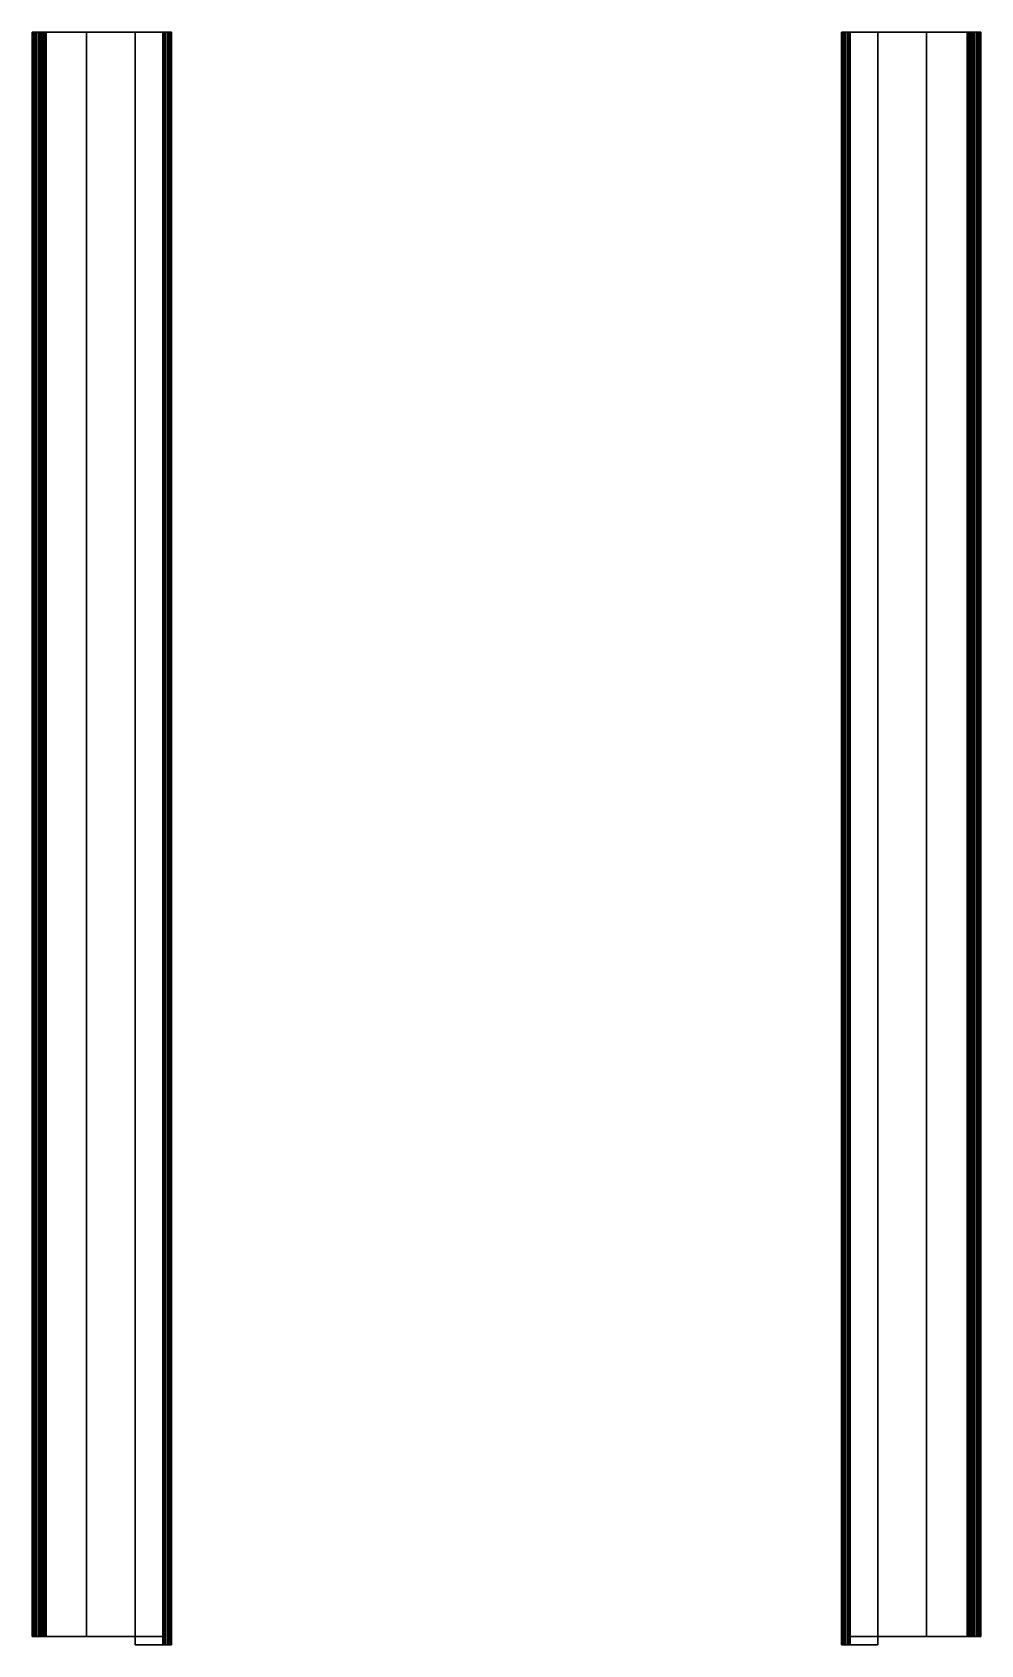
# Model space of a CAD drawing. Header units: inches. Extents: x 0 to 227, y 0 to 386.
import ezdxf

# ---------------------------------------------------------------- set-up
doc = ezdxf.new("R2010")
doc.units = ezdxf.units.IN
doc.header["$MEASUREMENT"] = 0
doc.layers.add('ACESSORIOS', color=252, linetype='CONTINUOUS')

msp = doc.modelspace()

# ---------------------------------------------------------------- linework, layer by layer
at = {"layer": 'ACESSORIOS'}
for points in [[(0, 386, 4.49), (0, 386, 12.91), (0, 2, 12.91), (0, 2, 4.49)], [(0, 2, 44.3), (0, 2, 41.09), (0, 386, 41.09), (0, 386, 44.3)], [(1.48, 386, 44.3), (0, 386, 44.3), (0, 2, 44.3), (1.48, 2, 44.3)], [(1.48, 386, 44.3), (1.48, 2, 44.3), (0, 2, 44.3), (0, 386, 44.3)], [(1.48, 386, 4.49), (0, 386, 4.49), (0, 386, 12.91), (1.48, 386, 12.91)], [(0, 386, 41.09), (0, 386, 44.3), (1.48, 386, 44.3), (1.48, 386, 41.09)], [(1, 2, 15), (1, 386, 15), (1, 386, 39), (1, 2, 39)], [(1, 386, 15), (1, 386, 39), (2.48, 386, 39), (2.48, 386, 15)], [(1.48, 386, 4.49), (1.48, 386, 12.91), (1.48, 2, 12.91), (1.48, 2, 4.49)], [(1.48, 2, 44.3), (1.48, 2, 41.09), (1.48, 386, 41.09), (1.48, 386, 44.3)], [(2.48, 2, 15), (2.48, 386, 15), (2.48, 386, 39), (2.48, 2, 39)], [(31.21, 386, 2.98), (2.99, 386, 2.99), (2.99, 2, 2.99), (31.21, 2, 2.98)], [(31.21, 386, 1.5), (2.99, 386, 1.5), (2.99, 2, 1.5), (31.21, 2, 1.5)], [(31.21, 386, 2.98), (31.21, 386, 1.5), (2.99, 386, 1.5), (2.99, 386, 2.99)], [(12.99, 386), (3.29, 386), (3.29, 2), (12.99, 2)], [(3.29, 386, 1.5), (12.99, 386, 1.5), (12.99, 386), (3.29, 386)], [(3.29, 2), (3.29, 386), (3.29, 386, 1.5), (3.29, 2, 1.5)], [(12.99, 386, 1.5), (3.29, 386, 1.5), (3.29, 2, 1.5), (12.99, 2, 1.5)], [(12.99, 2), (12.99, 386), (12.99, 386, 1.5), (12.99, 2, 1.5)], [(31.21, 0, 16.5), (31.21, 386, 16.5), (24.6, 386, 16.5), (24.6, 0, 16.5)], [(31.21, 0, 15.02), (31.21, 386, 15.01), (24.6, 386, 15.01), (24.6, 0, 15.01)], [(24.6, 0, 15.01), (24.6, 0, 16.5), (24.6, 386, 16.5), (24.6, 386, 15.01)], [(24.6, 386, 15.01), (24.6, 386, 16.5), (31.21, 386, 16.5), (31.21, 386, 15.02)], [(31.81, 0, 14.41), (31.81, 0, 3.59), (31.81, 386, 3.59), (31.81, 386, 14.41)], [(31.81, 386, 14.41), (33.3, 386, 14.41), (33.3, 386, 3.59), (31.81, 386, 3.59)], [(33.3, 0, 14.41), (33.3, 0, 3.59), (33.3, 386, 3.59), (33.3, 386, 14.41)], [(193.62, 0, 14.41), (193.62, 0, 3.59), (193.62, 386, 3.59), (193.62, 386, 14.41)], [(195.11, 386, 14.41), (193.62, 386, 14.41), (193.62, 386, 3.59), (195.11, 386, 3.59)], [(195.11, 0, 14.41), (195.11, 0, 3.59), (195.12, 386, 3.59), (195.12, 386, 14.41)], [(195.71, 0, 16.5), (195.71, 386, 16.5), (202.32, 386, 16.5), (202.32, 0, 16.5)], [(195.71, 0, 15.02), (195.71, 386, 15.01), (202.32, 386, 15.01), (202.32, 0, 15.01)], [(195.71, 386, 2.98), (223.94, 386, 2.99), (223.94, 2, 2.99), (195.71, 2, 2.98)], [(195.71, 386, 1.5), (223.94, 386, 1.5), (223.94, 2, 1.5), (195.71, 2, 1.5)], [(202.32, 386, 15.01), (202.32, 386, 16.5), (195.71, 386, 16.5), (195.71, 386, 15.02)], [(195.71, 386, 2.98), (195.71, 386, 1.5), (223.94, 386, 1.5), (223.94, 386, 2.99)], [(202.32, 0, 15.01), (202.32, 0, 16.5), (202.32, 386, 16.5), (202.32, 386, 15.01)], [(213.94, 2), (213.94, 386), (213.94, 386, 1.5), (213.94, 2, 1.5)], [(213.94, 386, 1.5), (223.64, 386, 1.5), (223.64, 386), (213.94, 386)], [(223.64, 386), (213.94, 386), (213.94, 2), (223.64, 2)], [(223.64, 386, 1.5), (213.94, 386, 1.5), (213.94, 2, 1.5), (223.64, 2, 1.5)], [(223.64, 2), (223.64, 386), (223.64, 386, 1.5), (223.64, 2, 1.5)], [(224.44, 2, 15), (224.44, 386, 15), (224.44, 386, 39), (224.44, 2, 39)], [(225.92, 386, 15), (225.92, 386, 39), (224.44, 386, 39), (224.44, 386, 15)], [(225.44, 386, 4.49), (225.44, 386, 12.91), (225.44, 2, 12.91), (225.44, 2, 4.49)], [(225.44, 2, 44.3), (225.44, 2, 41.09), (225.44, 386, 41.09), (225.44, 386, 44.3)], [(225.44, 386, 44.3), (226.92, 386, 44.3), (226.92, 2, 44.3), (225.44, 2, 44.3)], [(225.44, 386, 44.3), (225.44, 2, 44.3), (226.92, 2, 44.3), (226.92, 386, 44.3)], [(225.44, 386, 4.49), (226.92, 386, 4.49), (226.92, 386, 12.91), (225.44, 386, 12.91)], [(226.92, 386, 41.09), (226.92, 386, 44.3), (225.44, 386, 44.3), (225.44, 386, 41.09)], [(225.92, 2, 15), (225.92, 386, 15), (225.92, 386, 39), (225.92, 2, 39)], [(226.92, 386, 4.49), (226.92, 386, 12.91), (226.92, 2, 12.91), (226.92, 2, 4.49)], [(226.92, 2, 44.3), (226.92, 2, 41.09), (226.92, 386, 41.09), (226.92, 386, 44.3)], [(1.48, 2, 4.49), (0, 2, 4.49), (0, 2, 12.91), (1.48, 2, 12.91)], [(0, 2, 41.09), (0, 2, 44.3), (1.48, 2, 44.3), (1.48, 2, 41.09)], [(1, 2, 15), (1, 2, 39), (2.48, 2, 39), (2.48, 2, 15)], [(31.21, 2, 2.98), (31.21, 2, 1.5), (2.99, 2, 1.5), (2.99, 2, 2.99)], [(3.29, 2, 1.5), (12.99, 2, 1.5), (12.99, 2), (3.29, 2)], [(24.6, 0, 15.01), (24.6, 0, 16.5), (31.21, 0, 16.5), (31.21, 0, 15.02)], [(31.21, 0, 2.98), (31.21, 2, 2.98), (31.21, 2, 1.5), (31.21, 0, 1.5)], [(31.81, 0, 14.41), (33.3, 0, 14.41), (33.3, 0, 3.59), (31.81, 0, 3.59)], [(195.11, 0, 14.41), (193.62, 0, 14.41), (193.62, 0, 3.59), (195.11, 0, 3.59)], [(195.71, 2, 2.98), (195.71, 2, 1.5), (223.94, 2, 1.5), (223.94, 2, 2.99)], [(195.71, 2, 1.5), (195.71, 0, 1.5), (195.71, 0, 2.98), (195.71, 2, 2.98)], [(202.32, 0, 15.01), (202.32, 0, 16.5), (195.71, 0, 16.5), (195.71, 0, 15.02)], [(213.94, 2, 1.5), (223.64, 2, 1.5), (223.64, 2), (213.94, 2)], [(225.92, 2, 15), (225.92, 2, 39), (224.44, 2, 39), (224.44, 2, 15)], [(225.44, 2, 4.49), (226.92, 2, 4.49), (226.92, 2, 12.91), (225.44, 2, 12.91)], [(226.92, 2, 41.09), (226.92, 2, 44.3), (225.44, 2, 44.3), (225.44, 2, 41.09)]]:
    msp.add_3dface(points, dxfattribs=at)

# ---------------------------------------------------------------- meshes
mesh = msp.add_polymesh((2, 7), dxfattribs=at)
for k, corner in enumerate([(2.99, 386, 2.99), (2.6, 386, 3.04), (2.24, 386, 3.19), (1.92, 386, 3.42), (1.69, 386, 3.73), (1.54, 386, 4.1), (1.48, 386, 4.49), (2.99, 386, 1.5), (2.21, 386, 1.6), (1.49, 386, 1.9), (0.87, 386, 2.37), (0.4, 386, 2.99), (0.1, 386, 3.71), (0, 386, 4.49)]):
    mesh.set_mesh_vertex(divmod(k, 7), corner)
mesh = msp.add_polymesh((2, 7), dxfattribs=at)
for k, corner in enumerate([(1.48, 386, 12.91), (1.49, 386, 13), (1.51, 386, 13.09), (1.54, 386, 13.17), (1.59, 386, 13.25), (1.64, 386, 13.32), (1.71, 386, 13.38), (0, 386, 12.91), (0.02, 386, 13.22), (0.09, 386, 13.52), (0.2, 386, 13.81), (0.36, 386, 14.08), (0.55, 386, 14.32), (0.78, 386, 14.53)]):
    mesh.set_mesh_vertex(divmod(k, 7), corner)
mesh = msp.add_polymesh((2, 7), dxfattribs=at)
for k, corner in enumerate([(0.78, 386, 39.47), (0.55, 386, 39.68), (0.36, 386, 39.92), (0.2, 386, 40.19), (0.09, 386, 40.48), (0.02, 386, 40.78), (0, 386, 41.09), (1.71, 386, 40.62), (1.64, 386, 40.68), (1.59, 386, 40.75), (1.54, 386, 40.83), (1.51, 386, 40.91), (1.49, 386, 41), (1.48, 386, 41.09)]):
    mesh.set_mesh_vertex(divmod(k, 7), corner)
mesh = msp.add_polymesh((2, 7), dxfattribs=at)
for k, corner in enumerate([(2.99, 2, 1.5), (2.21, 2, 1.6), (1.49, 2, 1.9), (0.87, 2, 2.37), (0.4, 2, 2.99), (0.1, 2, 3.71), (0, 2, 4.49), (2.99, 386, 1.5), (2.21, 386, 1.6), (1.49, 386, 1.9), (0.87, 386, 2.37), (0.4, 386, 2.99), (0.1, 386, 3.71), (0, 386, 4.49)]):
    mesh.set_mesh_vertex(divmod(k, 7), corner)
mesh = msp.add_polymesh((2, 7), dxfattribs=at)
for k, corner in enumerate([(0, 386, 12.91), (0.02, 386, 13.22), (0.09, 386, 13.52), (0.2, 386, 13.81), (0.36, 386, 14.08), (0.55, 386, 14.32), (0.78, 386, 14.53), (0, 2, 12.91), (0.02, 2, 13.22), (0.09, 2, 13.52), (0.2, 2, 13.81), (0.36, 2, 14.08), (0.55, 2, 14.32), (0.78, 2, 14.53)]):
    mesh.set_mesh_vertex(divmod(k, 7), corner)
mesh = msp.add_polymesh((2, 7), dxfattribs=at)
for k, corner in enumerate([(0, 2, 41.09), (0.02, 2, 40.78), (0.09, 2, 40.48), (0.2, 2, 40.19), (0.36, 2, 39.92), (0.55, 2, 39.68), (0.78, 2, 39.47), (0, 386, 41.09), (0.02, 386, 40.78), (0.09, 386, 40.48), (0.2, 386, 40.19), (0.36, 386, 39.92), (0.55, 386, 39.68), (0.78, 386, 39.47)]):
    mesh.set_mesh_vertex(divmod(k, 7), corner)
mesh = msp.add_polymesh((2, 7), dxfattribs=at)
for k, corner in enumerate([(0.78, 386, 14.53), (0.84, 386, 14.59), (0.9, 386, 14.66), (0.94, 386, 14.74), (0.97, 386, 14.82), (0.99, 386, 14.91), (1, 386, 15), (1.71, 386, 13.38), (1.93, 386, 13.59), (2.13, 386, 13.83), (2.28, 386, 14.1), (2.39, 386, 14.39), (2.46, 386, 14.69), (2.48, 386, 15)]):
    mesh.set_mesh_vertex(divmod(k, 7), corner)
mesh = msp.add_polymesh((2, 7), dxfattribs=at)
for k, corner in enumerate([(2.48, 386, 39), (2.46, 386, 39.31), (2.39, 386, 39.61), (2.28, 386, 39.9), (2.13, 386, 40.17), (1.93, 386, 40.41), (1.71, 386, 40.62), (1, 386, 39), (0.99, 386, 39.09), (0.97, 386, 39.18), (0.94, 386, 39.26), (0.9, 386, 39.34), (0.84, 386, 39.41), (0.78, 386, 39.47)]):
    mesh.set_mesh_vertex(divmod(k, 7), corner)
mesh = msp.add_polymesh((2, 7), dxfattribs=at)
for k, corner in enumerate([(1, 2, 15), (0.99, 2, 14.91), (0.97, 2, 14.82), (0.94, 2, 14.74), (0.9, 2, 14.66), (0.84, 2, 14.59), (0.78, 2, 14.53), (1, 386, 15), (0.99, 386, 14.91), (0.97, 386, 14.82), (0.94, 386, 14.74), (0.9, 386, 14.66), (0.84, 386, 14.59), (0.78, 386, 14.53)]):
    mesh.set_mesh_vertex(divmod(k, 7), corner)
mesh = msp.add_polymesh((2, 7), dxfattribs=at)
for k, corner in enumerate([(0.78, 386, 39.47), (0.84, 386, 39.41), (0.9, 386, 39.34), (0.94, 386, 39.26), (0.97, 386, 39.18), (0.99, 386, 39.09), (1, 386, 39), (0.78, 2, 39.47), (0.84, 2, 39.41), (0.9, 2, 39.34), (0.94, 2, 39.26), (0.97, 2, 39.18), (0.99, 2, 39.09), (1, 2, 39)]):
    mesh.set_mesh_vertex(divmod(k, 7), corner)
mesh = msp.add_polymesh((2, 7), dxfattribs=at)
for k, corner in enumerate([(2.99, 386, 2.99), (2.6, 386, 3.04), (2.24, 386, 3.19), (1.92, 386, 3.42), (1.69, 386, 3.73), (1.54, 386, 4.1), (1.48, 386, 4.49), (2.99, 2, 2.99), (2.6, 2, 3.04), (2.24, 2, 3.19), (1.92, 2, 3.42), (1.69, 2, 3.73), (1.54, 2, 4.1), (1.48, 2, 4.49)]):
    mesh.set_mesh_vertex(divmod(k, 7), corner)
mesh = msp.add_polymesh((2, 7), dxfattribs=at)
for k, corner in enumerate([(1.48, 2, 41.09), (1.49, 2, 41), (1.51, 2, 40.91), (1.54, 2, 40.83), (1.59, 2, 40.75), (1.64, 2, 40.68), (1.71, 2, 40.62), (1.48, 386, 41.09), (1.49, 386, 41), (1.51, 386, 40.91), (1.54, 386, 40.83), (1.59, 386, 40.75), (1.64, 386, 40.68), (1.71, 386, 40.62)]):
    mesh.set_mesh_vertex(divmod(k, 7), corner)
mesh = msp.add_polymesh((2, 7), dxfattribs=at)
for k, corner in enumerate([(1.71, 2, 13.38), (1.64, 2, 13.32), (1.59, 2, 13.25), (1.54, 2, 13.17), (1.51, 2, 13.09), (1.49, 2, 13), (1.48, 2, 12.91), (1.71, 386, 13.38), (1.64, 386, 13.32), (1.59, 386, 13.25), (1.54, 386, 13.17), (1.51, 386, 13.09), (1.49, 386, 13), (1.48, 386, 12.91)]):
    mesh.set_mesh_vertex(divmod(k, 7), corner)
mesh = msp.add_polymesh((2, 7), dxfattribs=at)
for k, corner in enumerate([(2.48, 386, 15), (2.46, 386, 14.69), (2.39, 386, 14.39), (2.28, 386, 14.1), (2.13, 386, 13.83), (1.93, 386, 13.59), (1.71, 386, 13.38), (2.48, 2, 15), (2.46, 2, 14.69), (2.39, 2, 14.39), (2.28, 2, 14.1), (2.13, 2, 13.83), (1.93, 2, 13.59), (1.71, 2, 13.38)]):
    mesh.set_mesh_vertex(divmod(k, 7), corner)
mesh = msp.add_polymesh((2, 7), dxfattribs=at)
for k, corner in enumerate([(1.71, 386, 40.62), (1.93, 386, 40.41), (2.13, 386, 40.17), (2.28, 386, 39.9), (2.39, 386, 39.61), (2.46, 386, 39.31), (2.48, 386, 39), (1.71, 2, 40.62), (1.93, 2, 40.41), (2.13, 2, 40.17), (2.28, 2, 39.9), (2.39, 2, 39.61), (2.46, 2, 39.31), (2.48, 2, 39)]):
    mesh.set_mesh_vertex(divmod(k, 7), corner)
mesh = msp.add_polymesh((2, 7), dxfattribs=at)
for k, corner in enumerate([(31.21, 0, 16.5), (31.75, 0, 16.43), (32.26, 0, 16.22), (32.69, 0, 15.89), (33.02, 0, 15.46), (33.23, 0, 14.95), (33.3, 0, 14.41), (31.21, 386, 16.5), (31.75, 386, 16.43), (32.26, 386, 16.22), (32.69, 386, 15.89), (33.02, 386, 15.46), (33.23, 386, 14.95), (33.3, 386, 14.41)]):
    mesh.set_mesh_vertex(divmod(k, 7), corner)
mesh = msp.add_polymesh((2, 7), dxfattribs=at)
for k, corner in enumerate([(31.21, 386, 15.02), (31.37, 386, 14.99), (31.51, 386, 14.93), (31.64, 386, 14.84), (31.73, 386, 14.71), (31.79, 386, 14.57), (31.81, 386, 14.41), (31.21, 0, 15.02), (31.37, 0, 14.99), (31.51, 0, 14.93), (31.64, 0, 14.84), (31.73, 0, 14.71), (31.79, 0, 14.57), (31.81, 0, 14.41)]):
    mesh.set_mesh_vertex(divmod(k, 7), corner)
mesh = msp.add_polymesh((2, 7), dxfattribs=at)
for k, corner in enumerate([(31.21, 0, 2.98), (31.37, 0, 3.01), (31.51, 0, 3.07), (31.64, 0, 3.16), (31.73, 0, 3.28), (31.79, 0, 3.43), (31.81, 0, 3.59), (31.21, 386, 2.98), (31.37, 386, 3.01), (31.51, 386, 3.07), (31.64, 386, 3.16), (31.73, 386, 3.28), (31.79, 386, 3.43), (31.81, 386, 3.59)]):
    mesh.set_mesh_vertex(divmod(k, 7), corner)
mesh = msp.add_polymesh((2, 7), dxfattribs=at)
for k, corner in enumerate([(31.21, 386, 1.5), (31.75, 386, 1.57), (32.26, 386, 1.78), (32.69, 386, 2.11), (33.02, 386, 2.54), (33.23, 386, 3.05), (33.3, 386, 3.59), (31.21, 0, 1.5), (31.75, 0, 1.57), (32.26, 0, 1.78), (32.69, 0, 2.11), (33.02, 0, 2.54), (33.23, 0, 3.05), (33.3, 0, 3.59)]):
    mesh.set_mesh_vertex(divmod(k, 7), corner)
mesh = msp.add_polymesh((2, 7), dxfattribs=at)
for k, corner in enumerate([(31.21, 386, 15.02), (31.37, 386, 14.99), (31.51, 386, 14.93), (31.64, 386, 14.84), (31.73, 386, 14.71), (31.79, 386, 14.57), (31.81, 386, 14.41), (31.21, 386, 16.5), (31.75, 386, 16.43), (32.26, 386, 16.22), (32.69, 386, 15.89), (33.02, 386, 15.46), (33.23, 386, 14.95), (33.3, 386, 14.41)]):
    mesh.set_mesh_vertex(divmod(k, 7), corner)
mesh = msp.add_polymesh((2, 7), dxfattribs=at)
for k, corner in enumerate([(31.21, 386, 2.98), (31.37, 386, 3.01), (31.51, 386, 3.07), (31.64, 386, 3.16), (31.73, 386, 3.28), (31.79, 386, 3.43), (31.81, 386, 3.59), (31.21, 386, 1.5), (31.75, 386, 1.57), (32.26, 386, 1.78), (32.69, 386, 2.11), (33.02, 386, 2.54), (33.23, 386, 3.05), (33.3, 386, 3.59)]):
    mesh.set_mesh_vertex(divmod(k, 7), corner)
mesh = msp.add_polymesh((2, 7), dxfattribs=at)
for k, corner in enumerate([(195.71, 386, 15.02), (195.55, 386, 14.99), (195.41, 386, 14.93), (195.28, 386, 14.84), (195.19, 386, 14.71), (195.13, 386, 14.57), (195.11, 386, 14.41), (195.71, 386, 16.5), (195.17, 386, 16.43), (194.67, 386, 16.22), (194.23, 386, 15.89), (193.9, 386, 15.46), (193.69, 386, 14.95), (193.62, 386, 14.41)]):
    mesh.set_mesh_vertex(divmod(k, 7), corner)
mesh = msp.add_polymesh((2, 7), dxfattribs=at)
for k, corner in enumerate([(195.71, 386, 2.98), (195.55, 386, 3.01), (195.41, 386, 3.07), (195.28, 386, 3.16), (195.19, 386, 3.28), (195.13, 386, 3.43), (195.11, 386, 3.59), (195.71, 386, 1.5), (195.17, 386, 1.57), (194.67, 386, 1.78), (194.23, 386, 2.11), (193.9, 386, 2.54), (193.69, 386, 3.05), (193.62, 386, 3.59)]):
    mesh.set_mesh_vertex(divmod(k, 7), corner)
mesh = msp.add_polymesh((2, 7), dxfattribs=at)
for k, corner in enumerate([(195.71, 0, 16.5), (195.17, 0, 16.43), (194.67, 0, 16.22), (194.23, 0, 15.89), (193.9, 0, 15.46), (193.69, 0, 14.95), (193.62, 0, 14.41), (195.71, 386, 16.5), (195.17, 386, 16.43), (194.67, 386, 16.22), (194.23, 386, 15.89), (193.9, 386, 15.46), (193.69, 386, 14.95), (193.62, 386, 14.41)]):
    mesh.set_mesh_vertex(divmod(k, 7), corner)
mesh = msp.add_polymesh((2, 7), dxfattribs=at)
for k, corner in enumerate([(195.71, 386, 1.5), (195.17, 386, 1.57), (194.67, 386, 1.78), (194.23, 386, 2.11), (193.9, 386, 2.54), (193.69, 386, 3.05), (193.62, 386, 3.59), (195.71, 0, 1.5), (195.17, 0, 1.57), (194.67, 0, 1.78), (194.23, 0, 2.11), (193.9, 0, 2.54), (193.69, 0, 3.05), (193.62, 0, 3.59)]):
    mesh.set_mesh_vertex(divmod(k, 7), corner)
mesh = msp.add_polymesh((2, 7), dxfattribs=at)
for k, corner in enumerate([(195.71, 386, 15.02), (195.55, 386, 14.99), (195.41, 386, 14.93), (195.28, 386, 14.84), (195.19, 386, 14.71), (195.13, 386, 14.57), (195.11, 386, 14.41), (195.71, 0, 15.02), (195.55, 0, 14.99), (195.41, 0, 14.93), (195.28, 0, 14.84), (195.19, 0, 14.71), (195.13, 0, 14.57), (195.11, 0, 14.41)]):
    mesh.set_mesh_vertex(divmod(k, 7), corner)
mesh = msp.add_polymesh((2, 7), dxfattribs=at)
for k, corner in enumerate([(195.71, 0, 2.98), (195.55, 0, 3.01), (195.41, 0, 3.07), (195.28, 0, 3.16), (195.19, 0, 3.28), (195.13, 0, 3.43), (195.11, 0, 3.59), (195.71, 386, 2.98), (195.55, 386, 3.01), (195.41, 386, 3.07), (195.28, 386, 3.16), (195.19, 386, 3.28), (195.13, 386, 3.43), (195.11, 386, 3.59)]):
    mesh.set_mesh_vertex(divmod(k, 7), corner)
mesh = msp.add_polymesh((2, 7), dxfattribs=at)
for k, corner in enumerate([(223.94, 386, 2.99), (224.33, 386, 3.04), (224.69, 386, 3.19), (225, 386, 3.42), (225.24, 386, 3.73), (225.39, 386, 4.1), (225.44, 386, 4.49), (223.94, 386, 1.5), (224.71, 386, 1.6), (225.43, 386, 1.9), (226.05, 386, 2.37), (226.52, 386, 2.99), (226.82, 386, 3.71), (226.92, 386, 4.49)]):
    mesh.set_mesh_vertex(divmod(k, 7), corner)
mesh = msp.add_polymesh((2, 7), dxfattribs=at)
for k, corner in enumerate([(223.94, 2, 1.5), (224.71, 2, 1.6), (225.43, 2, 1.9), (226.05, 2, 2.37), (226.52, 2, 2.99), (226.82, 2, 3.71), (226.92, 2, 4.49), (223.94, 386, 1.5), (224.71, 386, 1.6), (225.43, 386, 1.9), (226.05, 386, 2.37), (226.52, 386, 2.99), (226.82, 386, 3.71), (226.92, 386, 4.49)]):
    mesh.set_mesh_vertex(divmod(k, 7), corner)
mesh = msp.add_polymesh((2, 7), dxfattribs=at)
for k, corner in enumerate([(223.94, 386, 2.99), (224.33, 386, 3.04), (224.69, 386, 3.19), (225, 386, 3.42), (225.24, 386, 3.73), (225.39, 386, 4.1), (225.44, 386, 4.49), (223.94, 2, 2.99), (224.33, 2, 3.04), (224.69, 2, 3.19), (225, 2, 3.42), (225.24, 2, 3.73), (225.39, 2, 4.1), (225.44, 2, 4.49)]):
    mesh.set_mesh_vertex(divmod(k, 7), corner)
mesh = msp.add_polymesh((2, 7), dxfattribs=at)
for k, corner in enumerate([(226.15, 386, 14.53), (226.08, 386, 14.59), (226.03, 386, 14.66), (225.98, 386, 14.74), (225.95, 386, 14.82), (225.93, 386, 14.91), (225.92, 386, 15), (225.21, 386, 13.38), (224.99, 386, 13.59), (224.8, 386, 13.83), (224.64, 386, 14.1), (224.53, 386, 14.39), (224.46, 386, 14.69), (224.44, 386, 15)]):
    mesh.set_mesh_vertex(divmod(k, 7), corner)
mesh = msp.add_polymesh((2, 7), dxfattribs=at)
for k, corner in enumerate([(224.44, 386, 39), (224.46, 386, 39.31), (224.53, 386, 39.61), (224.64, 386, 39.9), (224.8, 386, 40.17), (224.99, 386, 40.41), (225.21, 386, 40.62), (225.92, 386, 39), (225.93, 386, 39.09), (225.95, 386, 39.18), (225.98, 386, 39.26), (226.03, 386, 39.34), (226.08, 386, 39.41), (226.15, 386, 39.47)]):
    mesh.set_mesh_vertex(divmod(k, 7), corner)
mesh = msp.add_polymesh((2, 7), dxfattribs=at)
for k, corner in enumerate([(224.44, 386, 15), (224.46, 386, 14.69), (224.53, 386, 14.39), (224.64, 386, 14.1), (224.8, 386, 13.83), (224.99, 386, 13.59), (225.21, 386, 13.38), (224.44, 2, 15), (224.46, 2, 14.69), (224.53, 2, 14.39), (224.64, 2, 14.1), (224.8, 2, 13.83), (224.99, 2, 13.59), (225.21, 2, 13.38)]):
    mesh.set_mesh_vertex(divmod(k, 7), corner)
mesh = msp.add_polymesh((2, 7), dxfattribs=at)
for k, corner in enumerate([(225.21, 386, 40.62), (224.99, 386, 40.41), (224.8, 386, 40.17), (224.64, 386, 39.9), (224.53, 386, 39.61), (224.46, 386, 39.31), (224.44, 386, 39), (225.21, 2, 40.62), (224.99, 2, 40.41), (224.8, 2, 40.17), (224.64, 2, 39.9), (224.53, 2, 39.61), (224.46, 2, 39.31), (224.44, 2, 39)]):
    mesh.set_mesh_vertex(divmod(k, 7), corner)
mesh = msp.add_polymesh((2, 7), dxfattribs=at)
for k, corner in enumerate([(225.44, 386, 12.91), (225.43, 386, 13), (225.41, 386, 13.09), (225.38, 386, 13.17), (225.34, 386, 13.25), (225.28, 386, 13.32), (225.21, 386, 13.38), (226.92, 386, 12.91), (226.9, 386, 13.22), (226.83, 386, 13.52), (226.72, 386, 13.81), (226.57, 386, 14.08), (226.37, 386, 14.32), (226.15, 386, 14.53)]):
    mesh.set_mesh_vertex(divmod(k, 7), corner)
mesh = msp.add_polymesh((2, 7), dxfattribs=at)
for k, corner in enumerate([(226.15, 386, 39.47), (226.37, 386, 39.68), (226.57, 386, 39.92), (226.72, 386, 40.19), (226.83, 386, 40.48), (226.9, 386, 40.78), (226.92, 386, 41.09), (225.21, 386, 40.62), (225.28, 386, 40.68), (225.34, 386, 40.75), (225.38, 386, 40.83), (225.41, 386, 40.91), (225.43, 386, 41), (225.44, 386, 41.09)]):
    mesh.set_mesh_vertex(divmod(k, 7), corner)
mesh = msp.add_polymesh((2, 7), dxfattribs=at)
for k, corner in enumerate([(225.44, 2, 41.09), (225.43, 2, 41), (225.41, 2, 40.91), (225.38, 2, 40.83), (225.34, 2, 40.75), (225.28, 2, 40.68), (225.21, 2, 40.62), (225.44, 386, 41.09), (225.43, 386, 41), (225.41, 386, 40.91), (225.38, 386, 40.83), (225.34, 386, 40.75), (225.28, 386, 40.68), (225.21, 386, 40.62)]):
    mesh.set_mesh_vertex(divmod(k, 7), corner)
mesh = msp.add_polymesh((2, 7), dxfattribs=at)
for k, corner in enumerate([(225.21, 2, 13.38), (225.28, 2, 13.32), (225.34, 2, 13.25), (225.38, 2, 13.17), (225.41, 2, 13.09), (225.43, 2, 13), (225.44, 2, 12.91), (225.21, 386, 13.38), (225.28, 386, 13.32), (225.34, 386, 13.25), (225.38, 386, 13.17), (225.41, 386, 13.09), (225.43, 386, 13), (225.44, 386, 12.91)]):
    mesh.set_mesh_vertex(divmod(k, 7), corner)
mesh = msp.add_polymesh((2, 7), dxfattribs=at)
for k, corner in enumerate([(225.92, 2, 15), (225.93, 2, 14.91), (225.95, 2, 14.82), (225.98, 2, 14.74), (226.03, 2, 14.66), (226.08, 2, 14.59), (226.15, 2, 14.53), (225.92, 386, 15), (225.93, 386, 14.91), (225.95, 386, 14.82), (225.98, 386, 14.74), (226.03, 386, 14.66), (226.08, 386, 14.59), (226.15, 386, 14.53)]):
    mesh.set_mesh_vertex(divmod(k, 7), corner)
mesh = msp.add_polymesh((2, 7), dxfattribs=at)
for k, corner in enumerate([(226.15, 386, 39.47), (226.08, 386, 39.41), (226.03, 386, 39.34), (225.98, 386, 39.26), (225.95, 386, 39.18), (225.93, 386, 39.09), (225.92, 386, 39), (226.15, 2, 39.47), (226.08, 2, 39.41), (226.03, 2, 39.34), (225.98, 2, 39.26), (225.95, 2, 39.18), (225.93, 2, 39.09), (225.92, 2, 39)]):
    mesh.set_mesh_vertex(divmod(k, 7), corner)
mesh = msp.add_polymesh((2, 7), dxfattribs=at)
for k, corner in enumerate([(226.92, 386, 12.91), (226.9, 386, 13.22), (226.83, 386, 13.52), (226.72, 386, 13.81), (226.57, 386, 14.08), (226.37, 386, 14.32), (226.15, 386, 14.53), (226.92, 2, 12.91), (226.9, 2, 13.22), (226.83, 2, 13.52), (226.72, 2, 13.81), (226.57, 2, 14.08), (226.37, 2, 14.32), (226.15, 2, 14.53)]):
    mesh.set_mesh_vertex(divmod(k, 7), corner)
mesh = msp.add_polymesh((2, 7), dxfattribs=at)
for k, corner in enumerate([(226.92, 2, 41.09), (226.9, 2, 40.78), (226.83, 2, 40.48), (226.72, 2, 40.19), (226.57, 2, 39.92), (226.37, 2, 39.68), (226.15, 2, 39.47), (226.92, 386, 41.09), (226.9, 386, 40.78), (226.83, 386, 40.48), (226.72, 386, 40.19), (226.57, 386, 39.92), (226.37, 386, 39.68), (226.15, 386, 39.47)]):
    mesh.set_mesh_vertex(divmod(k, 7), corner)
mesh = msp.add_polymesh((2, 7), dxfattribs=at)
for k, corner in enumerate([(2.99, 2, 2.99), (2.6, 2, 3.04), (2.24, 2, 3.19), (1.92, 2, 3.42), (1.69, 2, 3.73), (1.54, 2, 4.1), (1.48, 2, 4.49), (2.99, 2, 1.5), (2.21, 2, 1.6), (1.49, 2, 1.9), (0.87, 2, 2.37), (0.4, 2, 2.99), (0.1, 2, 3.71), (0, 2, 4.49)]):
    mesh.set_mesh_vertex(divmod(k, 7), corner)
mesh = msp.add_polymesh((2, 7), dxfattribs=at)
for k, corner in enumerate([(1.48, 2, 12.91), (1.49, 2, 13), (1.51, 2, 13.09), (1.54, 2, 13.17), (1.59, 2, 13.25), (1.64, 2, 13.32), (1.71, 2, 13.38), (0, 2, 12.91), (0.02, 2, 13.22), (0.09, 2, 13.52), (0.2, 2, 13.81), (0.36, 2, 14.08), (0.55, 2, 14.32), (0.78, 2, 14.53)]):
    mesh.set_mesh_vertex(divmod(k, 7), corner)
mesh = msp.add_polymesh((2, 7), dxfattribs=at)
for k, corner in enumerate([(0.78, 2, 39.47), (0.55, 2, 39.68), (0.36, 2, 39.92), (0.2, 2, 40.19), (0.09, 2, 40.48), (0.02, 2, 40.78), (0, 2, 41.09), (1.71, 2, 40.62), (1.64, 2, 40.68), (1.59, 2, 40.75), (1.54, 2, 40.83), (1.51, 2, 40.91), (1.49, 2, 41), (1.48, 2, 41.09)]):
    mesh.set_mesh_vertex(divmod(k, 7), corner)
mesh = msp.add_polymesh((2, 7), dxfattribs=at)
for k, corner in enumerate([(0.78, 2, 14.53), (0.84, 2, 14.59), (0.9, 2, 14.66), (0.94, 2, 14.74), (0.97, 2, 14.82), (0.99, 2, 14.91), (1, 2, 15), (1.71, 2, 13.38), (1.93, 2, 13.59), (2.13, 2, 13.83), (2.28, 2, 14.1), (2.39, 2, 14.39), (2.46, 2, 14.69), (2.48, 2, 15)]):
    mesh.set_mesh_vertex(divmod(k, 7), corner)
mesh = msp.add_polymesh((2, 7), dxfattribs=at)
for k, corner in enumerate([(2.48, 2, 39), (2.46, 2, 39.31), (2.39, 2, 39.61), (2.28, 2, 39.9), (2.13, 2, 40.17), (1.93, 2, 40.41), (1.71, 2, 40.62), (1, 2, 39), (0.99, 2, 39.09), (0.97, 2, 39.18), (0.94, 2, 39.26), (0.9, 2, 39.34), (0.84, 2, 39.41), (0.78, 2, 39.47)]):
    mesh.set_mesh_vertex(divmod(k, 7), corner)
mesh = msp.add_polymesh((2, 7), dxfattribs=at)
for k, corner in enumerate([(31.21, 0, 15.02), (31.37, 0, 14.99), (31.51, 0, 14.93), (31.64, 0, 14.84), (31.73, 0, 14.71), (31.79, 0, 14.57), (31.81, 0, 14.41), (31.21, 0, 16.5), (31.75, 0, 16.43), (32.26, 0, 16.22), (32.69, 0, 15.89), (33.02, 0, 15.46), (33.23, 0, 14.95), (33.3, 0, 14.41)]):
    mesh.set_mesh_vertex(divmod(k, 7), corner)
mesh = msp.add_polymesh((2, 7), dxfattribs=at)
for k, corner in enumerate([(31.21, 0, 2.98), (31.37, 0, 3.01), (31.51, 0, 3.07), (31.64, 0, 3.16), (31.73, 0, 3.28), (31.79, 0, 3.43), (31.81, 0, 3.59), (31.21, 0, 1.5), (31.75, 0, 1.57), (32.26, 0, 1.78), (32.69, 0, 2.11), (33.02, 0, 2.54), (33.23, 0, 3.05), (33.3, 0, 3.59)]):
    mesh.set_mesh_vertex(divmod(k, 7), corner)
mesh = msp.add_polymesh((2, 7), dxfattribs=at)
for k, corner in enumerate([(195.71, 0, 15.02), (195.55, 0, 14.99), (195.41, 0, 14.93), (195.28, 0, 14.84), (195.19, 0, 14.71), (195.13, 0, 14.57), (195.11, 0, 14.41), (195.71, 0, 16.5), (195.17, 0, 16.43), (194.67, 0, 16.22), (194.23, 0, 15.89), (193.9, 0, 15.46), (193.69, 0, 14.95), (193.62, 0, 14.41)]):
    mesh.set_mesh_vertex(divmod(k, 7), corner)
mesh = msp.add_polymesh((2, 7), dxfattribs=at)
for k, corner in enumerate([(195.71, 0, 2.98), (195.55, 0, 3.01), (195.41, 0, 3.07), (195.28, 0, 3.16), (195.19, 0, 3.28), (195.13, 0, 3.43), (195.11, 0, 3.59), (195.71, 0, 1.5), (195.17, 0, 1.57), (194.67, 0, 1.78), (194.23, 0, 2.11), (193.9, 0, 2.54), (193.69, 0, 3.05), (193.62, 0, 3.59)]):
    mesh.set_mesh_vertex(divmod(k, 7), corner)
mesh = msp.add_polymesh((2, 7), dxfattribs=at)
for k, corner in enumerate([(223.94, 2, 2.99), (224.33, 2, 3.04), (224.69, 2, 3.19), (225, 2, 3.42), (225.24, 2, 3.73), (225.39, 2, 4.1), (225.44, 2, 4.49), (223.94, 2, 1.5), (224.71, 2, 1.6), (225.43, 2, 1.9), (226.05, 2, 2.37), (226.52, 2, 2.99), (226.82, 2, 3.71), (226.92, 2, 4.49)]):
    mesh.set_mesh_vertex(divmod(k, 7), corner)
mesh = msp.add_polymesh((2, 7), dxfattribs=at)
for k, corner in enumerate([(226.15, 2, 14.53), (226.08, 2, 14.59), (226.03, 2, 14.66), (225.98, 2, 14.74), (225.95, 2, 14.82), (225.93, 2, 14.91), (225.92, 2, 15), (225.21, 2, 13.38), (224.99, 2, 13.59), (224.8, 2, 13.83), (224.64, 2, 14.1), (224.53, 2, 14.39), (224.46, 2, 14.69), (224.44, 2, 15)]):
    mesh.set_mesh_vertex(divmod(k, 7), corner)
mesh = msp.add_polymesh((2, 7), dxfattribs=at)
for k, corner in enumerate([(224.44, 2, 39), (224.46, 2, 39.31), (224.53, 2, 39.61), (224.64, 2, 39.9), (224.8, 2, 40.17), (224.99, 2, 40.41), (225.21, 2, 40.62), (225.92, 2, 39), (225.93, 2, 39.09), (225.95, 2, 39.18), (225.98, 2, 39.26), (226.03, 2, 39.34), (226.08, 2, 39.41), (226.15, 2, 39.47)]):
    mesh.set_mesh_vertex(divmod(k, 7), corner)
mesh = msp.add_polymesh((2, 7), dxfattribs=at)
for k, corner in enumerate([(225.44, 2, 12.91), (225.43, 2, 13), (225.41, 2, 13.09), (225.38, 2, 13.17), (225.34, 2, 13.25), (225.28, 2, 13.32), (225.21, 2, 13.38), (226.92, 2, 12.91), (226.9, 2, 13.22), (226.83, 2, 13.52), (226.72, 2, 13.81), (226.57, 2, 14.08), (226.37, 2, 14.32), (226.15, 2, 14.53)]):
    mesh.set_mesh_vertex(divmod(k, 7), corner)
mesh = msp.add_polymesh((2, 7), dxfattribs=at)
for k, corner in enumerate([(226.15, 2, 39.47), (226.37, 2, 39.68), (226.57, 2, 39.92), (226.72, 2, 40.19), (226.83, 2, 40.48), (226.9, 2, 40.78), (226.92, 2, 41.09), (225.21, 2, 40.62), (225.28, 2, 40.68), (225.34, 2, 40.75), (225.38, 2, 40.83), (225.41, 2, 40.91), (225.43, 2, 41), (225.44, 2, 41.09)]):
    mesh.set_mesh_vertex(divmod(k, 7), corner)

doc.saveas('drawing.dxf')
